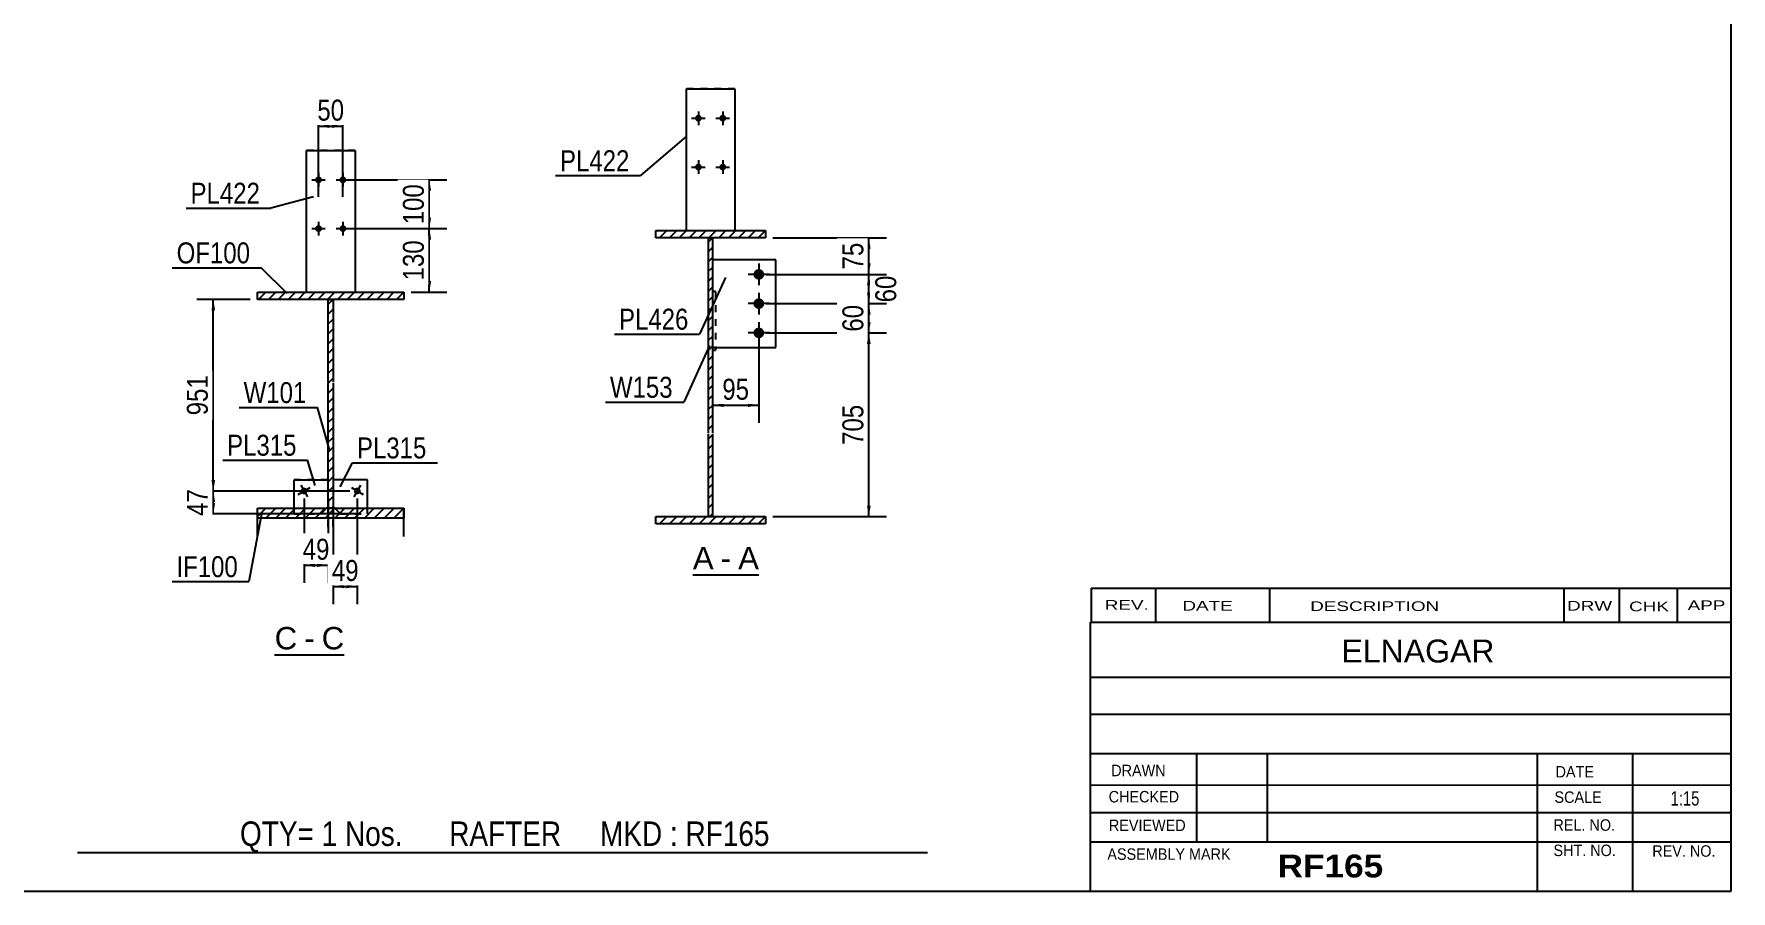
# Model space of a CAD drawing. Header units: millimetres. Extents: x -355 to 48, y -175 to 102.
# Drawn here: x -184.1 to 48, y -175.1 to -58 of the extents above; entities that cross this region are included whole.
import ezdxf

# ---------------------------------------------------------------- set-up
doc = ezdxf.new("R2010")
doc.units = ezdxf.units.MM
doc.linetypes.add('DXK_LINE_DOT1', pattern=[1.8814, 0.9407, -0.9407])
doc.styles.add('Arial', font='ARIAL.TTF', dxfattribs={"height": 0.2})
doc.styles.add('Arial Bold', font='ARIALBD.TTF', dxfattribs={"height": 0.2})
doc.styles.add('Arial Narrow', font='ARIALN.TTF', dxfattribs={"height": 0.2})

# ---------------------------------------------------------------- blocks, each defined once
blk = doc.blocks.new('Unknown-623466783-1210')
at = {"color": 5, "linetype": 'Continuous'}
for p, q in [((48.01, -175.11), (48.01, 101.89)), ((-351.99, -175.11), (48.01, -175.11))]:
    blk.add_line(p, q, dxfattribs=at)
blk = doc.blocks.new('Unknown-623466783-12 - 1228')
at = {"color": 7, "linetype": 'Continuous'}
blk.add_line((-93.96, -131.91), (-84.93, -131.91), dxfattribs=at)
at = {"color": 0, "linetype": 'Continuous'}
blk.add_wipeout([(-91.11, -131.16), (-91.11, -127.96), (-93.96, -127.96), (-93.96, -131.16)], dxfattribs=at)
blk.add_wipeout([(-88.73, -131.16), (-88.73, -127.96), (-90.15, -127.96), (-90.15, -131.16)], dxfattribs=at)
at = {"color": 96, "linetype": 'Continuous', "style": 'Arial'}
blk.add_text('A', height=3.06, dxfattribs=at).set_placement((-93.96, -131.16))
at = {"color": 0, "linetype": 'Continuous'}
blk.add_wipeout([(-84.93, -131.16), (-84.93, -127.96), (-87.77, -127.96), (-87.77, -131.16)], dxfattribs=at)
at = {"color": 96, "linetype": 'Continuous', "style": 'Arial'}
for s, p in [('-', (-90.15, -131.16)), ('A', (-87.77, -131.16))]:
    blk.add_text(s, height=3.06, dxfattribs=at).set_placement(p)
blk = doc.blocks.new('Unknown-623466783-14 - 1657')
at = {"color": 7, "linetype": 'Continuous'}
blk.add_line((-151.15, -142.85), (-141.64, -142.85), dxfattribs=at)
at = {"color": 0, "linetype": 'Continuous'}
blk.add_wipeout([(-148.07, -142.1), (-148.07, -138.9), (-151.15, -138.9), (-151.15, -142.1)], dxfattribs=at)
blk.add_wipeout([(-145.68, -142.1), (-145.68, -138.9), (-147.11, -138.9), (-147.11, -142.1)], dxfattribs=at)
at = {"color": 96, "linetype": 'Continuous', "style": 'Arial'}
blk.add_text('C', height=3.06, dxfattribs=at).set_placement((-151.15, -142.1))
at = {"color": 0, "linetype": 'Continuous'}
blk.add_wipeout([(-141.64, -142.1), (-141.64, -138.9), (-144.72, -138.9), (-144.72, -142.1)], dxfattribs=at)
at = {"color": 96, "linetype": 'Continuous', "style": 'Arial'}
for s, p in [('C', (-144.72, -142.1)), ('-', (-147.11, -142.1))]:
    blk.add_text(s, height=3.06, dxfattribs=at).set_placement(p)
blk = doc.blocks.new('Bolt-623466783-1280 - 1228')
at = {"linetype": 'Continuous'}
for points in [[(-92.74, -69.53, -1), (-93.67, -69.53, -1)], [(-89.41, -69.53, -1), (-90.34, -69.53, -1)], [(-92.74, -76.2, -1), (-93.67, -76.2, -1)], [(-89.41, -76.2, -1), (-90.34, -76.2, -1)]]:
    blk.add_hatch(color=3, dxfattribs=at).paths.add_polyline_path(points)
at = {"color": 3, "linetype": 'Continuous'}
for p, q in [((-94.14, -69.53), (-92.27, -69.53)), ((-93.21, -68.6), (-93.21, -70.46)), ((-90.81, -69.53), (-88.94, -69.53)), ((-89.87, -68.6), (-89.87, -70.46)), ((-94.14, -76.2), (-92.27, -76.2)), ((-93.21, -75.26), (-93.21, -77.13)), ((-90.81, -76.2), (-88.94, -76.2)), ((-89.87, -75.26), (-89.87, -77.13))]:
    blk.add_line(p, q, dxfattribs=at)
blk = doc.blocks.new('Part-623466783-1345 - 1228')
at = {"linetype": 'Continuous'}
h = blk.add_hatch(dxfattribs=at)
h.set_pattern_fill('', scale=0.3, style=0, pattern_type=0)
h.set_pattern_definition([(45, (-84.0387, -123.9638), (-0.67352, 0.67352), [])])
h.paths.add_polyline_path([(-84.04, -124.96), (-84.04, -123.96), (-99.04, -123.96), (-99.04, -124.96)])
at = {"color": 2, "linetype": 'Continuous'}
for p, q in [((-99.04, -124.96), (-99.04, -123.96)), ((-99.04, -123.96), (-84.04, -123.96)), ((-84.04, -124.96), (-99.04, -124.96)), ((-84.04, -123.96), (-84.04, -124.96))]:
    blk.add_line(p, q, dxfattribs=at)
blk = doc.blocks.new('Part-623466783-1313 - 1228')
at = {"linetype": 'Continuous'}
h = blk.add_hatch(dxfattribs=at)
h.set_pattern_fill('', scale=0.3, style=0, pattern_type=0)
h.set_pattern_definition([(45, (-84.0387, -84.8653), (-0.67352, 0.67352), [])])
h.paths.add_polyline_path([(-84.04, -85.87), (-84.04, -84.87), (-99.04, -84.87), (-99.04, -85.87)])
at = {"color": 2, "linetype": 'Continuous'}
for p, q in [((-99.04, -85.87), (-99.04, -84.87)), ((-99.04, -84.87), (-84.04, -84.87)), ((-84.04, -85.87), (-99.04, -85.87)), ((-84.04, -84.87), (-84.04, -85.87))]:
    blk.add_line(p, q, dxfattribs=at)
blk = doc.blocks.new('Part-623466783-1315 - 1228')
at = {"linetype": 'Continuous'}
h = blk.add_hatch(dxfattribs=at)
h.set_pattern_fill('', scale=0.3, style=0, pattern_type=0)
h.set_pattern_definition([(45, (-91.272, -85.8653), (-0.67352, 0.67352), [])])
h.paths.add_polyline_path([(-91.27, -123.96), (-91.27, -85.87), (-91.81, -85.87), (-91.81, -123.96)])
at = {"color": 2, "linetype": 'Continuous'}
for p, q in [((-91.81, -112.53), (-91.81, -85.87)), ((-91.81, -85.87), (-91.27, -85.87)), ((-91.27, -85.87), (-91.27, -112.53)), ((-91.81, -123.96), (-91.81, -112.63)), ((-91.27, -112.63), (-91.27, -123.96)), ((-91.27, -123.96), (-91.81, -123.96))]:
    blk.add_line(p, q, dxfattribs=at)
blk = doc.blocks.new('Part-623466783-1346 - 1228')
at = {"color": 2, "linetype": 'Continuous'}
for p, q in [((-94.87, -65.53), (-94.87, -84.87)), ((-94.87, -65.53), (-88.21, -65.53)), ((-88.21, -65.53), (-88.21, -84.87))]:
    blk.add_line(p, q, dxfattribs=at)
at = {"color": 7, "linetype": 'DXK_LINE_DOT1'}
for p, q in [((-88.21, -65.53), (-94.87, -65.53)), ((-94.87, -84.87), (-88.21, -84.87))]:
    blk.add_line(p, q, dxfattribs=at)
blk = doc.blocks.new('Part-623466783-10777 - 1228')
at = {"color": 7, "linetype": 'DXK_LINE_DOT1'}
for p, q in [((-90.87, -93.2), (-91.27, -93.2)), ((-91.27, -93.2), (-91.27, -101.2)), ((-90.87, -93.2), (-90.87, -100.86))]:
    blk.add_line(p, q, dxfattribs=at)
at = {"color": 2, "linetype": 'Continuous'}
for p in [(-91.27, -101.2), (-90.87, -100.86)]:
    blk.add_line(p, (-90.87, -101.2), dxfattribs=at)
blk = doc.blocks.new('Part-623466783-10778 - 1228')
at = {"color": 2, "linetype": 'Continuous'}
for p, q in [((-82.6, -88.86), (-91.27, -88.86)), ((-82.6, -100.86), (-82.6, -88.86)), ((-91.27, -100.86), (-82.6, -100.86))]:
    blk.add_line(p, q, dxfattribs=at)
at = {"color": 7, "linetype": 'DXK_LINE_DOT1'}
blk.add_line((-91.27, -88.86), (-91.27, -93.2), dxfattribs=at)
blk = doc.blocks.new('Bolt-623466783-10784 - 1228')
at = {"linetype": 'Continuous'}
for points in [[(-84.94, -91.6, -1), (-84.94, -90.13, -1)], [(-84.94, -95.6, -1), (-84.94, -94.13, -1)], [(-84.94, -99.6, -1), (-84.94, -98.13, -1)]]:
    blk.add_hatch(color=3, dxfattribs=at).paths.add_polyline_path(points)
at = {"color": 3, "linetype": 'Continuous'}
for p, q in [((-84.94, -89.4), (-84.94, -92.33)), ((-83.47, -90.86), (-86.4, -90.86)), ((-83.47, -94.86), (-86.4, -94.86)), ((-84.94, -93.4), (-84.94, -96.33)), ((-84.94, -97.4), (-84.94, -100.33)), ((-83.47, -98.86), (-86.4, -98.86))]:
    blk.add_line(p, q, dxfattribs=at)
blk = doc.blocks.new('Part-623466783-1688 - 1657')
at = {"color": 2, "linetype": 'Continuous'}
for p, q in [((-146.82, -73.95), (-146.82, -93.28)), ((-146.82, -73.95), (-140.15, -73.95)), ((-140.15, -73.95), (-140.15, -93.28))]:
    blk.add_line(p, q, dxfattribs=at)
at = {"color": 7, "linetype": 'DXK_LINE_DOT1'}
for p, q in [((-140.15, -73.95), (-146.82, -73.95)), ((-146.82, -93.28), (-140.15, -93.28))]:
    blk.add_line(p, q, dxfattribs=at)
blk = doc.blocks.new('Bolt-623466783-1661 - 1657')
at = {"linetype": 'Continuous'}
blk.add_hatch(color=3, dxfattribs=at).paths.add_polyline_path([(-139.44, -120.69, -1), (-140.26, -120.23, -1)])
at = {"color": 3, "linetype": 'Continuous'}
for p, q in [((-140.66, -120), (-139.04, -120.92)), ((-139.39, -119.65), (-140.31, -121.28))]:
    blk.add_line(p, q, dxfattribs=at)
blk = doc.blocks.new('Part-623466783-1714 - 1657')
at = {"color": 2, "linetype": 'Continuous'}
for p, q in [((-138.46, -118.93), (-143.13, -118.93)), ((-143.13, -118.93), (-143.13, -122.6)), ((-138.46, -122.81), (-138.46, -118.93)), ((-142.92, -122.81), (-143.13, -122.6))]:
    blk.add_line(p, q, dxfattribs=at)
at = {"color": 7, "linetype": 'DXK_LINE_DOT1'}
for p, q in [((-138.46, -118.93), (-143.13, -118.93)), ((-142.13, -123.6), (-142.92, -122.81)), ((-138.46, -123.6), (-138.46, -122.81)), ((-142.13, -123.6), (-138.46, -123.6))]:
    blk.add_line(p, q, dxfattribs=at)
blk = doc.blocks.new('Part-623466783-1719 - 1657')
at = {"color": 2, "linetype": 'Continuous'}
for p, q in [((-148.5, -118.93), (-143.84, -118.93)), ((-148.5, -122.81), (-148.5, -118.93)), ((-143.84, -122.6), (-143.84, -118.93)), ((-144.05, -122.81), (-143.84, -122.6))]:
    blk.add_line(p, q, dxfattribs=at)
at = {"color": 7, "linetype": 'DXK_LINE_DOT1'}
for p, q in [((-143.84, -118.93), (-148.5, -118.93)), ((-148.5, -123.6), (-148.5, -122.81)), ((-144.84, -123.6), (-144.05, -122.81)), ((-148.5, -123.6), (-144.84, -123.6))]:
    blk.add_line(p, q, dxfattribs=at)
blk = doc.blocks.new('Bolt-623466783-1730 - 1657')
at = {"linetype": 'Continuous'}
blk.add_hatch(color=3, dxfattribs=at).paths.add_polyline_path([(-146.71, -120.23, -1), (-147.52, -120.69, -1)])
at = {"color": 3, "linetype": 'Continuous'}
for p, q in [((-147.93, -120.92), (-146.3, -120)), ((-147.58, -119.65), (-146.66, -121.28))]:
    blk.add_line(p, q, dxfattribs=at)
blk = doc.blocks.new('Bolt-623466783-1756 - 1657')
at = {"linetype": 'Continuous'}
for points in [[(-144.68, -77.95, -1), (-145.62, -77.95, -1)], [(-141.35, -77.95, -1), (-142.28, -77.95, -1)], [(-144.68, -84.61, -1), (-145.62, -84.61, -1)], [(-141.35, -84.61, -1), (-142.28, -84.61, -1)]]:
    blk.add_hatch(color=3, dxfattribs=at).paths.add_polyline_path(points)
at = {"color": 3, "linetype": 'Continuous'}
for p, q in [((-146.08, -77.95), (-144.22, -77.95)), ((-145.15, -77.01), (-145.15, -78.88)), ((-142.75, -77.95), (-140.88, -77.95)), ((-141.82, -77.01), (-141.82, -78.88)), ((-146.08, -84.61), (-144.22, -84.61)), ((-145.15, -83.68), (-145.15, -85.55)), ((-142.75, -84.61), (-140.88, -84.61)), ((-141.82, -83.68), (-141.82, -85.55))]:
    blk.add_line(p, q, dxfattribs=at)
blk = doc.blocks.new('Part-623466783-1764 - 1657')
at = {"linetype": 'Continuous'}
h = blk.add_hatch(dxfattribs=at)
h.set_pattern_fill('', scale=0.3, style=0, pattern_type=0)
h.set_pattern_definition([(45, (-133.4836, -93.2798), (-0.67352, 0.67352), [])])
h.paths.add_polyline_path([(-133.48, -94.28), (-133.48, -93.28), (-153.48, -93.28), (-153.48, -94.28)])
at = {"color": 2, "linetype": 'Continuous'}
for p, q in [((-153.48, -94.28), (-153.48, -93.28)), ((-153.48, -93.28), (-133.48, -93.28)), ((-133.48, -94.28), (-153.48, -94.28)), ((-133.48, -93.28), (-133.48, -94.28))]:
    blk.add_line(p, q, dxfattribs=at)
blk = doc.blocks.new('Part-623466783-1770 - 1657')
at = {"linetype": 'Continuous'}
h = blk.add_hatch(dxfattribs=at)
h.set_pattern_fill('', scale=0.3, style=0, pattern_type=0)
h.set_pattern_definition([(45, (-143.1502, -94.2798), (-0.67352, 0.67352), [])])
h.paths.add_polyline_path([(-143.15, -122.81), (-143.15, -94.28), (-143.82, -94.28), (-143.82, -122.81)])
at = {"color": 2, "linetype": 'Continuous'}
for p, q in [((-143.82, -105.61), (-143.82, -94.28)), ((-143.82, -94.28), (-143.15, -94.28)), ((-143.15, -94.28), (-143.15, -105.61)), ((-143.82, -122.81), (-143.82, -105.71)), ((-143.15, -105.71), (-143.15, -122.81)), ((-143.15, -122.81), (-143.82, -122.81))]:
    blk.add_line(p, q, dxfattribs=at)
at = {"color": 7, "linetype": 'DXK_LINE_DOT1'}
for p, q in [((-143.82, -125.35), (-143.82, -122.81)), ((-143.15, -125.35), (-143.15, -122.81))]:
    blk.add_line(p, q, dxfattribs=at)
blk = doc.blocks.new('Part-623466783-1793 - 1657')
at = {"linetype": 'Continuous'}
h = blk.add_hatch(dxfattribs=at)
h.set_pattern_fill('', scale=0.3, style=0, pattern_type=0)
h.set_pattern_definition([(45, (-133.4836, -122.8115), (-0.67352, 0.67352), [])])
h.paths.add_polyline_path([(-133.48, -124.16), (-133.48, -122.81), (-153.48, -122.81), (-153.48, -124.16)])
at = {"color": 7, "linetype": 'DXK_LINE_DOT1'}
for p, q in [((-153.48, -124.16), (-153.48, -122.81)), ((-133.48, -124.16), (-133.48, -122.81))]:
    blk.add_line(p, q, dxfattribs=at)
at = {"color": 2, "linetype": 'Continuous'}
for p, q in [((-153.48, -124.16), (-153.48, -122.81)), ((-153.48, -122.81), (-133.48, -122.81)), ((-133.48, -122.81), (-133.48, -124.16)), ((-153.48, -126.7), (-153.48, -124.16)), ((-133.48, -124.16), (-153.48, -124.16)), ((-133.48, -126.7), (-133.48, -124.16))]:
    blk.add_line(p, q, dxfattribs=at)
blk = doc.blocks.new('StraightDimension-623466783-9601 - 1228')
at = {"linetype": 'Continuous'}
for points in [[(-70.15, -92.36), (-69.9, -90.86), (-69.65, -92.36)], [(-69.65, -93.36), (-69.9, -94.86), (-70.15, -93.36)]]:
    blk.add_hatch(color=7, dxfattribs=at).paths.add_polyline_path(points)
at = {"color": 7, "linetype": 'Continuous'}
for p, q in [((-83.94, -90.86), (-67.65, -90.86)), ((-69.9, -94.86), (-69.9, -90.86)), ((-83.94, -94.86), (-67.65, -94.86))]:
    blk.add_line(p, q, dxfattribs=at)
at = {"color": 0}
blk.add_wipeout([(-65.55, -90.44), (-69.75, -90.44), (-69.75, -95.29), (-65.55, -95.29)], dxfattribs=at)
at = {"color": 3, "style": 'Arial Narrow'}
blk.add_text('60', height=2.863, rotation=90.0002, dxfattribs=at).set_placement((-66.15, -94.69))
blk = doc.blocks.new('StraightDimension-623466783-9603 - 1228')
at = {"linetype": 'Continuous'}
for points in [[(-70.15, -100.36), (-69.9, -98.86), (-69.65, -100.36)], [(-69.65, -122.46), (-69.9, -123.96), (-70.15, -122.46)]]:
    blk.add_hatch(color=7, dxfattribs=at).paths.add_polyline_path(points)
at = {"color": 7, "linetype": 'Continuous'}
for p, q in [((-83.94, -98.86), (-67.5, -98.86)), ((-69.9, -123.96), (-69.9, -98.86)), ((-83.04, -123.96), (-67.5, -123.96))]:
    blk.add_line(p, q, dxfattribs=at)
at = {"color": 0}
blk.add_wipeout([(-70.05, -108.07), (-74.25, -108.07), (-74.25, -114.76), (-70.05, -114.76)], dxfattribs=at)
at = {"color": 3, "style": 'Arial Narrow'}
blk.add_text('705', height=2.863, rotation=90.0002, dxfattribs=at).set_placement((-70.65, -114.16))
blk = doc.blocks.new('StraightDimension-623466783-9600 - 1228')
at = {"linetype": 'Continuous'}
for points in [[(-70.15, -87.37), (-69.9, -85.87), (-69.65, -87.37)], [(-69.65, -89.36), (-69.9, -90.86), (-70.15, -89.36)]]:
    blk.add_hatch(color=7, dxfattribs=at).paths.add_polyline_path(points)
at = {"color": 7, "linetype": 'Continuous'}
for p, q in [((-83.04, -85.87), (-67.5, -85.87)), ((-69.9, -90.86), (-69.9, -85.87)), ((-83.94, -90.86), (-67.5, -90.86))]:
    blk.add_line(p, q, dxfattribs=at)
at = {"color": 0}
blk.add_wipeout([(-70.05, -85.94), (-74.25, -85.94), (-74.25, -90.79), (-70.05, -90.79)], dxfattribs=at)
at = {"color": 3, "style": 'Arial Narrow'}
blk.add_text('75', height=2.863, rotation=90.0002, dxfattribs=at).set_placement((-70.65, -90.19))
blk = doc.blocks.new('StraightDimension-623466783-9602 - 1228')
at = {"linetype": 'Continuous'}
for points in [[(-70.15, -96.36), (-69.9, -94.86), (-69.65, -96.36)], [(-69.65, -97.36), (-69.9, -98.86), (-70.15, -97.36)]]:
    blk.add_hatch(color=7, dxfattribs=at).paths.add_polyline_path(points)
at = {"color": 7, "linetype": 'Continuous'}
for p, q in [((-83.94, -94.86), (-67.5, -94.86)), ((-69.9, -98.86), (-69.9, -94.86)), ((-83.94, -98.86), (-67.5, -98.86))]:
    blk.add_line(p, q, dxfattribs=at)
at = {"color": 0}
blk.add_wipeout([(-70.05, -94.44), (-74.25, -94.44), (-74.25, -99.29), (-70.05, -99.29)], dxfattribs=at)
at = {"color": 3, "style": 'Arial Narrow'}
blk.add_text('60', height=2.863, rotation=90.0002, dxfattribs=at).set_placement((-70.65, -98.69))
blk = doc.blocks.new('StraightDimension-623466783-9625 - 1228')
at = {"linetype": 'Continuous'}
for points in [[(-89.77, -108.99), (-91.27, -108.74), (-89.77, -108.49)], [(-86.44, -108.49), (-84.94, -108.74), (-86.44, -108.99)]]:
    blk.add_hatch(color=7, dxfattribs=at).paths.add_polyline_path(points)
at = {"color": 7, "linetype": 'Continuous'}
for p, q in [((-84.94, -99.86), (-84.94, -111.14)), ((-91.27, -105.06), (-91.27, -111.14)), ((-91.27, -108.74), (-84.94, -108.74))]:
    blk.add_line(p, q, dxfattribs=at)
at = {"color": 0}
blk.add_wipeout([(-85.68, -108.59), (-85.68, -104.39), (-90.53, -104.39), (-90.53, -108.59)], dxfattribs=at)
at = {"color": 3, "style": 'Arial Narrow'}
blk.add_text('95', height=2.863, dxfattribs=at).set_placement((-89.93, -107.99))
blk = doc.blocks.new('StraightDimension-623466783-1858 - 1657')
at = {"linetype": 'Continuous'}
for points in [[(-143.65, -70.86), (-145.15, -70.61), (-143.65, -70.36)], [(-143.32, -70.36), (-141.82, -70.61), (-143.32, -70.86)]]:
    blk.add_hatch(color=7, dxfattribs=at).paths.add_polyline_path(points)
at = {"color": 7, "linetype": 'Continuous'}
for p, q in [((-145.15, -80.28), (-145.15, -68.36)), ((-141.82, -80.28), (-141.82, -68.36)), ((-145.15, -70.61), (-141.82, -70.61))]:
    blk.add_line(p, q, dxfattribs=at)
at = {"color": 0}
blk.add_wipeout([(-141.06, -70.46), (-141.06, -66.26), (-145.91, -66.26), (-145.91, -70.46)], dxfattribs=at)
at = {"color": 3, "style": 'Arial Narrow'}
blk.add_text('50', height=2.863, dxfattribs=at).set_placement((-145.31, -69.86))
blk = doc.blocks.new('StraightDimension-623466783-9650 - 1657')
at = {"linetype": 'Continuous'}
for points in [[(-145.62, -130.85), (-147.12, -130.6), (-145.62, -130.35)], [(-145.34, -130.35), (-143.84, -130.6), (-145.34, -130.85)]]:
    blk.add_hatch(color=7, dxfattribs=at).paths.add_polyline_path(points)
at = {"color": 7, "linetype": 'Continuous'}
for p, q in [((-147.12, -121.47), (-147.12, -133)), ((-143.84, -121.47), (-143.84, -133)), ((-147.12, -130.6), (-143.84, -130.6))]:
    blk.add_line(p, q, dxfattribs=at)
at = {"color": 0}
blk.add_wipeout([(-143.05, -130.45), (-143.05, -126.25), (-147.91, -126.25), (-147.91, -130.45)], dxfattribs=at)
at = {"color": 3, "style": 'Arial Narrow'}
blk.add_text('49', height=2.863, dxfattribs=at).set_placement((-147.31, -129.85))
blk = doc.blocks.new('StraightDimension-623466783-9652 - 1657')
at = {"linetype": 'Continuous'}
for points in [[(-141.63, -133.75), (-143.13, -133.5), (-141.63, -133.25)], [(-141.35, -133.25), (-139.85, -133.5), (-141.35, -133.75)]]:
    blk.add_hatch(color=7, dxfattribs=at).paths.add_polyline_path(points)
at = {"color": 7, "linetype": 'Continuous'}
for p, q in [((-143.13, -121.77), (-143.13, -135.9)), ((-139.85, -121.47), (-139.85, -135.9)), ((-143.13, -133.5), (-139.85, -133.5))]:
    blk.add_line(p, q, dxfattribs=at)
at = {"color": 0}
blk.add_wipeout([(-139.06, -133.35), (-139.06, -129.15), (-143.92, -129.15), (-143.92, -133.35)], dxfattribs=at)
at = {"color": 3, "style": 'Arial Narrow'}
blk.add_text('49', height=2.863, dxfattribs=at).set_placement((-143.32, -132.75))
blk = doc.blocks.new('StraightDimension-623466783-9654 - 1657')
at = {"linetype": 'Continuous'}
for points in [[(-159.79, -95.78), (-159.54, -94.28), (-159.29, -95.78)], [(-159.29, -118.97), (-159.54, -120.47), (-159.79, -118.97)]]:
    blk.add_hatch(color=7, dxfattribs=at).paths.add_polyline_path(points)
at = {"color": 7, "linetype": 'Continuous'}
for p, q in [((-154.48, -94.28), (-161.79, -94.28)), ((-159.54, -120.47), (-159.54, -94.28)), ((-140.85, -120.47), (-161.79, -120.47))]:
    blk.add_line(p, q, dxfattribs=at)
at = {"color": 0}
blk.add_wipeout([(-159.69, -104.03), (-163.89, -104.03), (-163.89, -110.72), (-159.69, -110.72)], dxfattribs=at)
at = {"color": 3, "style": 'Arial Narrow'}
blk.add_text('951', height=2.863, rotation=90.0002, dxfattribs=at).set_placement((-160.29, -110.12))
blk = doc.blocks.new('StraightDimension-623466783-9655 - 1657')
at = {"linetype": 'Continuous'}
for points in [[(-159.79, -121.97), (-159.54, -120.47), (-159.29, -121.97)], [(-159.29, -122.1), (-159.54, -123.6), (-159.79, -122.1)]]:
    blk.add_hatch(color=7, dxfattribs=at).paths.add_polyline_path(points)
at = {"color": 7, "linetype": 'Continuous'}
for p, q in [((-140.85, -120.47), (-161.79, -120.47)), ((-159.54, -123.6), (-159.54, -120.47)), ((-139.46, -123.6), (-161.79, -123.6))]:
    blk.add_line(p, q, dxfattribs=at)
at = {"color": 0}
blk.add_wipeout([(-159.69, -119.61), (-163.89, -119.61), (-163.89, -124.46), (-159.69, -124.46)], dxfattribs=at)
at = {"color": 3, "style": 'Arial Narrow'}
blk.add_text('47', height=2.863, rotation=90.0002, dxfattribs=at).set_placement((-160.29, -123.86))
blk = doc.blocks.new('StraightDimension-623466783-10666 - 1657')
at = {"linetype": 'Continuous'}
for points in [[(-130.25, -79.45), (-130, -77.95), (-129.75, -79.45)], [(-129.75, -83.11), (-130, -84.61), (-130.25, -83.11)]]:
    blk.add_hatch(color=7, dxfattribs=at).paths.add_polyline_path(points)
at = {"color": 7, "linetype": 'Continuous'}
for p, q in [((-140.82, -77.95), (-127.6, -77.95)), ((-130, -84.61), (-130, -77.95)), ((-140.82, -84.61), (-127.6, -84.61))]:
    blk.add_line(p, q, dxfattribs=at)
at = {"color": 0}
blk.add_wipeout([(-130.15, -77.94), (-134.35, -77.94), (-134.35, -84.62), (-130.15, -84.62)], dxfattribs=at)
at = {"color": 3, "style": 'Arial Narrow'}
blk.add_text('100', height=2.863, rotation=90.0002, dxfattribs=at).set_placement((-130.75, -84.02))
blk = doc.blocks.new('StraightDimension-623466783-10667 - 1657')
at = {"linetype": 'Continuous'}
for points in [[(-130.25, -86.11), (-130, -84.61), (-129.75, -86.11)], [(-129.75, -91.78), (-130, -93.28), (-130.25, -91.78)]]:
    blk.add_hatch(color=7, dxfattribs=at).paths.add_polyline_path(points)
at = {"color": 7, "linetype": 'Continuous'}
for p, q in [((-140.82, -84.61), (-127.6, -84.61)), ((-130, -93.28), (-130, -84.61)), ((-132.48, -93.28), (-127.6, -93.28))]:
    blk.add_line(p, q, dxfattribs=at)
at = {"color": 0}
blk.add_wipeout([(-130.15, -85.6), (-134.35, -85.6), (-134.35, -92.29), (-130.15, -92.29)], dxfattribs=at)
at = {"color": 3, "style": 'Arial Narrow'}
blk.add_text('130', height=2.863, rotation=90.0002, dxfattribs=at).set_placement((-130.75, -91.69))
blk = doc.blocks.new('CBS_CALLOFF-623466783-12323')
at = {"color": 7, "linetype": 'Continuous'}
blk.add_line((-178.11, -169.84), (-61.88, -169.86), dxfattribs=at)
at = {"color": 3, "linetype": 'Continuous', "style": 'Arial Narrow'}
blk.add_text('QTY= 1 Nos.      RAFTER     MKD : RF165', height=3.3405, dxfattribs=at).set_placement((-155.89, -168.95))
blk = doc.blocks.new('CBS_NAME_BLOG-623466783-12324')
at = {"color": 7, "linetype": 'Continuous'}
for p, q in [((-39.58, -175.07), (-39.59, -138.36)), ((-39.58, -138.36), (47.93, -138.36)), ((-39.58, -145.9), (47.93, -145.9)), ((-39.51, -150.95), (48.01, -150.95)), ((-39.58, -156.33), (47.93, -156.33)), ((-25.06, -168.43), (-25.06, -156.33)), ((-15.38, -168.41), (-15.38, -156.34)), ((21.54, -175.07), (21.54, -156.34)), ((34.59, -175.07), (34.59, -156.33)), ((-39.58, -160.63), (48.01, -160.61)), ((-39.58, -164.37), (47.93, -164.37)), ((-39.58, -168.41), (47.93, -168.41)), ((-39.58, -175.11), (48.01, -175.11))]:
    blk.add_line(p, q, dxfattribs=at)
at = {"color": 3, "linetype": 'Continuous', "style": 'Arial'}
blk.add_text('ELNAGAR', height=3.133, dxfattribs=at).set_placement((-5.26, -143.89))
at = {"color": 3, "linetype": 'Continuous'}
for s, height, style, width, p in [('DRAWN', 1.566, 'Arial', 0.9, (-36.75, -159.43)), ('DATE', 1.566, 'Arial', 0.9, (24.01, -159.6)), ('CHECKED', 1.566, 'Arial', 0.9, (-37.1, -163.01)), ('SCALE', 1.566, 'Arial', 0.9, (23.86, -163.07)), ('1:15', 1.957, 'Arial Narrow', 0.9, (39.75, -163.43)), ('REVIEWED', 1.566, 'Arial', 0.9, (-37.07, -166.92)), ('REL. NO.', 1.566, 'Arial', 0.9, (23.72, -166.88)), ('ASSEMBLY MARK', 1.5663, 'Arial', 0.9, (-37.28, -170.85)), ('SHT. NO.', 1.566, 'Arial', 0.9, (23.72, -170.34)), ('REV. NO.', 1.566, 'Arial', 0.9, (37.24, -170.43)), ('RF165', 3.131, 'Arial Bold', 1.1, (-14, -173.26))]:
    blk.add_text(s, height=height, dxfattribs=dict(at, style=style, width=width)).set_placement(p)
blk = doc.blocks.new('CBS_REVISION-623466783-12325')
at = {"color": 7, "linetype": 'Continuous'}
for p, q in [((-39.5, -133.73), (48, -133.73)), ((-39.5, -133.73), (-39.5, -138.36)), ((-30.7, -133.73), (-30.7, -138.36)), ((-15.11, -133.73), (-15.11, -138.3)), ((25.15, -133.73), (25.15, -138.36)), ((32.69, -133.73), (32.69, -138.36)), ((40.64, -133.73), (40.64, -138.36)), ((-39.5, -138.36), (48, -138.36))]:
    blk.add_line(p, q, dxfattribs=at)
at = {"color": 7, "style": 'Arial Narrow', "width": 1.7}
for s, height, p in [('REV.', 1.326, (-37.64, -136.69)), ('DATE', 1.326, (-27.02, -136.8)), ('DESCRIPTION', 1.3257, (-9.54, -136.86)), ('DRW', 1.326, (25.58, -136.8)), ('CHK', 1.326, (34.06, -136.89)), ('APP', 1.326, (42.07, -136.73))]:
    blk.add_text(s, height=height, dxfattribs=at).set_placement(p)
blk = doc.blocks.new('Mark-623466783-9638 - 1228')
at = {"color": 7, "linetype": 'Continuous'}
blk.add_line((-94.87, -72.03), (-101.13, -77.37), dxfattribs=at)
at = {"color": 0}
blk.add_wipeout([(-102.63, -76.77), (-102.63, -73.77), (-112.13, -73.77), (-112.13, -76.77)], dxfattribs=at)
blk.add_wipeout([(-102.63, -76.77), (-102.63, -73.77), (-112.13, -73.77), (-112.13, -76.77)], dxfattribs=at)
at = {"color": 7, "linetype": 'Continuous'}
blk.add_line((-112.73, -77.37), (-101.13, -77.37), dxfattribs=at)
at = {"color": 3, "style": 'Arial Narrow'}
blk.add_text('PL422', height=2.863, dxfattribs=at).set_placement((-112.13, -76.77))
blk = doc.blocks.new('Mark-623466783-10823 - 1228')
at = {"color": 7, "linetype": 'Continuous'}
blk.add_line((-89.52, -91.28), (-93.05, -99.02), dxfattribs=at)
at = {"color": 0}
blk.add_wipeout([(-94.55, -98.42), (-94.55, -95.42), (-104.06, -95.42), (-104.06, -98.42)], dxfattribs=at)
blk.add_wipeout([(-94.55, -98.42), (-94.55, -95.42), (-104.06, -95.42), (-104.06, -98.42)], dxfattribs=at)
at = {"color": 7, "linetype": 'Continuous'}
blk.add_line((-104.66, -99.02), (-93.05, -99.02), dxfattribs=at)
at = {"color": 3, "style": 'Arial Narrow'}
blk.add_text('PL426', height=2.863, dxfattribs=at).set_placement((-104.06, -98.42))
blk = doc.blocks.new('Mark-623466783-12312 - 1228')
at = {"color": 7, "linetype": 'Continuous'}
blk.add_line((-91.68, -100.59), (-95.21, -108.32), dxfattribs=at)
at = {"color": 0}
blk.add_wipeout([(-96.71, -107.72), (-96.71, -104.72), (-105.3, -104.72), (-105.3, -107.72)], dxfattribs=at)
blk.add_wipeout([(-96.71, -107.72), (-96.71, -104.72), (-105.3, -104.72), (-105.3, -107.72)], dxfattribs=at)
at = {"color": 7, "linetype": 'Continuous'}
blk.add_line((-105.9, -108.32), (-95.21, -108.32), dxfattribs=at)
at = {"color": 3, "style": 'Arial Narrow'}
blk.add_text('W153', height=2.863, dxfattribs=at).set_placement((-105.3, -107.72))
blk = doc.blocks.new('Mark-623466783-1789 - 1657')
at = {"color": 7, "linetype": 'Continuous'}
blk.add_line((-152.88, -123.42), (-154.68, -132.83), dxfattribs=at)
at = {"color": 0}
blk.add_wipeout([(-156.18, -132.23), (-156.18, -129.23), (-164.58, -129.23), (-164.58, -132.23)], dxfattribs=at)
blk.add_wipeout([(-156.18, -132.23), (-156.18, -129.23), (-164.58, -129.23), (-164.58, -132.23)], dxfattribs=at)
at = {"color": 7, "linetype": 'Continuous'}
blk.add_line((-165.18, -132.83), (-154.68, -132.83), dxfattribs=at)
at = {"color": 3, "style": 'Arial Narrow'}
blk.add_text('IF100', height=2.863, dxfattribs=at).set_placement((-164.58, -132.23))
blk = doc.blocks.new('Mark-623466783-1684 - 1657')
at = {"color": 7, "linetype": 'Continuous'}
blk.add_line((-145.83, -80.29), (-151.65, -81.81), dxfattribs=at)
at = {"color": 0}
blk.add_wipeout([(-153.15, -81.21), (-153.15, -78.21), (-162.65, -78.21), (-162.65, -81.21)], dxfattribs=at)
blk.add_wipeout([(-153.15, -81.21), (-153.15, -78.21), (-162.65, -78.21), (-162.65, -81.21)], dxfattribs=at)
at = {"color": 7, "linetype": 'Continuous'}
blk.add_line((-163.25, -81.81), (-151.65, -81.81), dxfattribs=at)
at = {"color": 3, "style": 'Arial Narrow'}
blk.add_text('PL422', height=2.863, dxfattribs=at).set_placement((-162.65, -81.21))
blk = doc.blocks.new('Mark-623466783-1710 - 1657')
at = {"color": 0}
blk.add_wipeout([(-130.39, -116.01), (-130.39, -113.01), (-139.89, -113.01), (-139.89, -116.01)], dxfattribs=at)
blk.add_wipeout([(-130.39, -116.01), (-130.39, -113.01), (-139.89, -113.01), (-139.89, -116.01)], dxfattribs=at)
at = {"color": 7, "linetype": 'Continuous'}
for p, q in [((-142.18, -119.88), (-140.49, -116.61)), ((-140.49, -116.61), (-128.89, -116.61))]:
    blk.add_line(p, q, dxfattribs=at)
at = {"color": 3, "style": 'Arial Narrow'}
blk.add_text('PL315', height=2.863, dxfattribs=at).set_placement((-139.89, -116.01))
blk = doc.blocks.new('Mark-623466783-1715 - 1657')
at = {"color": 7, "linetype": 'Continuous'}
blk.add_line((-145.59, -119.71), (-146.65, -116.24), dxfattribs=at)
at = {"color": 0}
blk.add_wipeout([(-148.15, -115.64), (-148.15, -112.64), (-157.65, -112.64), (-157.65, -115.64)], dxfattribs=at)
blk.add_wipeout([(-148.15, -115.64), (-148.15, -112.64), (-157.65, -112.64), (-157.65, -115.64)], dxfattribs=at)
at = {"color": 7, "linetype": 'Continuous'}
blk.add_line((-158.25, -116.24), (-146.65, -116.24), dxfattribs=at)
at = {"color": 3, "style": 'Arial Narrow'}
blk.add_text('PL315', height=2.863, dxfattribs=at).set_placement((-157.65, -115.64))
blk = doc.blocks.new('Mark-623466783-1760 - 1657')
at = {"color": 7, "linetype": 'Continuous'}
blk.add_line((-149.46, -93.5), (-153, -89.96), dxfattribs=at)
at = {"color": 0}
blk.add_wipeout([(-154.5, -89.36), (-154.5, -86.36), (-164.55, -86.36), (-164.55, -89.36)], dxfattribs=at)
blk.add_wipeout([(-154.5, -89.36), (-154.5, -86.36), (-164.55, -86.36), (-164.55, -89.36)], dxfattribs=at)
at = {"color": 7, "linetype": 'Continuous'}
blk.add_line((-165.15, -89.96), (-153, -89.96), dxfattribs=at)
at = {"color": 3, "style": 'Arial Narrow'}
blk.add_text('OF100', height=2.863, dxfattribs=at).set_placement((-164.55, -89.36))
blk = doc.blocks.new('Mark-623466783-1766 - 1657')
at = {"color": 7, "linetype": 'Continuous'}
blk.add_line((-143.62, -114.96), (-145.31, -109.05), dxfattribs=at)
at = {"color": 0}
blk.add_wipeout([(-146.81, -108.45), (-146.81, -105.45), (-155.39, -105.45), (-155.39, -108.45)], dxfattribs=at)
blk.add_wipeout([(-146.81, -108.45), (-146.81, -105.45), (-155.39, -105.45), (-155.39, -108.45)], dxfattribs=at)
at = {"color": 7, "linetype": 'Continuous'}
blk.add_line((-155.99, -109.05), (-145.31, -109.05), dxfattribs=at)
at = {"color": 3, "style": 'Arial Narrow'}
blk.add_text('W101', height=2.863, dxfattribs=at).set_placement((-155.39, -108.45))

msp = doc.modelspace()

# ---------------------------------------------------------------- block references
for name in ['Unknown-623466783-1210', 'Part-623466783-1346 - 1228', 'Bolt-623466783-1280 - 1228', 'Part-623466783-1688 - 1657', 'Bolt-623466783-1756 - 1657', 'Part-623466783-1313 - 1228', 'Part-623466783-1315 - 1228', 'Part-623466783-10778 - 1228', 'Bolt-623466783-10784 - 1228', 'Part-623466783-1764 - 1657', 'Part-623466783-1770 - 1657', 'Part-623466783-10777 - 1228', 'Part-623466783-1719 - 1657', 'Bolt-623466783-1730 - 1657', 'Part-623466783-1714 - 1657', 'Bolt-623466783-1661 - 1657', 'Part-623466783-1793 - 1657', 'Part-623466783-1345 - 1228', 'CBS_REVISION-623466783-12325', 'CBS_NAME_BLOG-623466783-12324', 'CBS_CALLOFF-623466783-12323']:
    msp.add_blockref(name, (0, 0))

# ---------------------------------------------------------------- next in the draw order: block references
for name in ['StraightDimension-623466783-1858 - 1657', 'Mark-623466783-9638 - 1228', 'StraightDimension-623466783-9601 - 1228', 'StraightDimension-623466783-9603 - 1228', 'StraightDimension-623466783-9650 - 1657', 'Unknown-623466783-12 - 1228', 'Unknown-623466783-14 - 1657']:
    msp.add_blockref(name, (0, 0))

# ---------------------------------------------------------------- next in the draw order: block references
for name in ['Mark-623466783-1684 - 1657', 'StraightDimension-623466783-10666 - 1657', 'StraightDimension-623466783-9600 - 1228', 'StraightDimension-623466783-9602 - 1228', 'StraightDimension-623466783-9652 - 1657']:
    msp.add_blockref(name, (0, 0))

# ---------------------------------------------------------------- next in the draw order: block references
for name in ['StraightDimension-623466783-9654 - 1657', 'StraightDimension-623466783-9625 - 1228']:
    msp.add_blockref(name, (0, 0))

# ---------------------------------------------------------------- next in the draw order: block references
for name in ['StraightDimension-623466783-10667 - 1657', 'Mark-623466783-1760 - 1657', 'Mark-623466783-10823 - 1228', 'Mark-623466783-12312 - 1228', 'StraightDimension-623466783-9655 - 1657']:
    msp.add_blockref(name, (0, 0))

# ---------------------------------------------------------------- next in the draw order: block references
for name in ['Mark-623466783-1715 - 1657', 'Mark-623466783-1710 - 1657', 'Mark-623466783-1789 - 1657']:
    msp.add_blockref(name, (0, 0))

# ---------------------------------------------------------------- next in the draw order: block references
msp.add_blockref('Mark-623466783-1766 - 1657', (0, 0))

doc.saveas('drawing.dxf')
